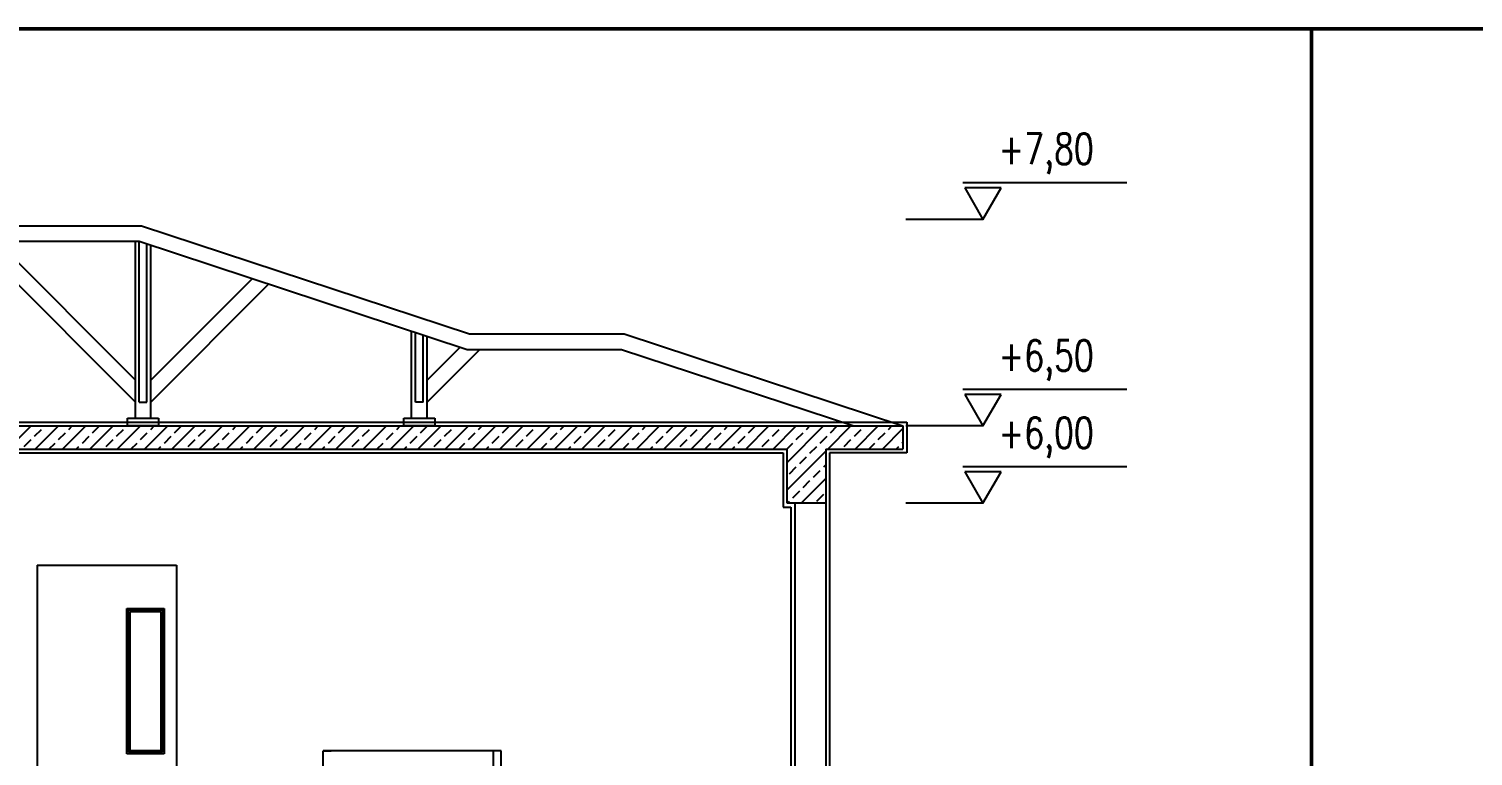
# Model space of a CAD drawing. Extents: x 182769.15 to 182771.38, y 101811.72 to 101812.21.
# Drawn here: x 182770.5334 to 182770.7202, y 101812.1196 to 101812.2136 of the extents above; entities that cross this region are included whole.
import ezdxf

# ---------------------------------------------------------------- set-up
doc = ezdxf.new("R2010")
doc.units = 0
doc.header["$MEASUREMENT"] = 0
for name, color, linetype in [('DENIZLIK', 25, 'Continuous'), ('DUVAR', 7, 'Continuous'), ('KOLON', 3, 'Continuous'), ('MERTEK', 35, 'Continuous'), ('SIVA', 1, 'Continuous'), ('TARAMA', 15, 'Continuous'), ('YAZI', 3, 'Continuous')]:
    doc.layers.add(name, color=color, linetype=linetype)
doc.layers.add('Standard', color=7, linetype='Continuous', lineweight=25)
doc.styles.add('TXT', font='TXT.shx', dxfattribs={"width": 0.75, "height": 0.125})

msp = doc.modelspace()

# ---------------------------------------------------------------- linework, layer by layer
at = {"layer": 'DENIZLIK'}
for p, q in [((182770.54717, 101812.16537), (182770.52636, 101812.18618)), ((182770.54717, 101812.1682), (182770.52919, 101812.18618)), ((182770.54717, 101812.16328), (182770.54717, 101812.18618)), ((182770.54767, 101812.16537), (182770.54767, 101812.18618)), ((182770.54867, 101812.16537), (182770.54867, 101812.18585)), ((182770.54917, 101812.16328), (182770.54917, 101812.18568)), ((182770.54917, 101812.1682), (182770.56231, 101812.18135)), ((182770.54917, 101812.16537), (182770.56444, 101812.18064)), ((182770.58291, 101812.16328), (182770.58291, 101812.17455)), ((182770.58341, 101812.16537), (182770.58341, 101812.17438)), ((182770.58441, 101812.16537), (182770.58441, 101812.17405)), ((182770.58491, 101812.16328), (182770.58491, 101812.17389)), ((182770.58491, 101812.1682), (182770.58919, 101812.17248)), ((182770.58491, 101812.16537), (182770.59172, 101812.17218)), ((182770.54767, 101812.16537), (182770.54867, 101812.16537)), ((182770.58441, 101812.16537), (182770.58341, 101812.16537)), ((182770.54617, 101812.16228), (182770.54617, 101812.16328)), ((182770.54617, 101812.16328), (182770.55017, 101812.16328)), ((182770.55017, 101812.16228), (182770.54617, 101812.16228)), ((182770.55017, 101812.16328), (182770.55017, 101812.16228)), ((182770.58191, 101812.16228), (182770.58191, 101812.16328)), ((182770.58191, 101812.16328), (182770.58591, 101812.16328)), ((182770.58591, 101812.16228), (182770.58191, 101812.16228)), ((182770.58591, 101812.16328), (182770.58591, 101812.16228))]:
    msp.add_line(p, q, dxfattribs=at)
at = {"layer": 'DUVAR'}
for p, q in [((182770.63248, 101812.15228), (182770.63248, 101812.07226)), ((182770.63648, 101812.15228), (182770.63648, 101812.07226))]:
    msp.add_line(p, q, dxfattribs=at)
at = {"layer": 'DUVAR', "color": 1}
for p, q in [((182770.53448, 101812.14428), (182770.53448, 101812.10228)), ((182770.53448, 101812.14428), (182770.55248, 101812.14428)), ((182770.55248, 101812.14428), (182770.55248, 101812.10228)), ((182770.55248, 101812.14428), (182770.55248, 101812.10228)), ((182770.57148, 101812.10228), (182770.57148, 101812.12028)), ((182770.57148, 101812.12028), (182770.57248, 101812.12028)), ((182770.59348, 101812.12028), (182770.57148, 101812.12028)), ((182770.59448, 101812.12028), (182770.59348, 101812.12028)), ((182770.59348, 101812.12028), (182770.59348, 101812.10228)), ((182770.59448, 101812.10228), (182770.59448, 101812.12028))]:
    msp.add_line(p, q, dxfattribs=at)
at = {"layer": 'KOLON'}
for p, q in [((182770.34048, 101812.16228), (182770.64648, 101812.16228)), ((182770.64648, 101812.16228), (182770.64648, 101812.15928)), ((182770.35548, 101812.15928), (182770.63148, 101812.15928)), ((182770.63148, 101812.15228), (182770.63148, 101812.15928)), ((182770.63648, 101812.15928), (182770.63648, 101812.15228)), ((182770.63648, 101812.15928), (182770.64348, 101812.15928)), ((182770.64348, 101812.15928), (182770.64348, 101812.15928)), ((182770.64348, 101812.15928), (182770.64648, 101812.15928)), ((182770.63648, 101812.15228), (182770.63148, 101812.15228))]:
    msp.add_line(p, q, dxfattribs=at)
at = {"layer": 'MERTEK'}
for p, q in [((182770.41898, 101812.18818), (182770.54798, 101812.18818)), ((182770.54798, 101812.18818), (182770.5904, 101812.17418)), ((182770.4193, 101812.18618), (182770.54766, 101812.18618)), ((182770.54766, 101812.18618), (182770.59008, 101812.17218)), ((182770.5904, 101812.17418), (182770.6104, 101812.17418)), ((182770.6104, 101812.17418), (182770.64648, 101812.16228)), ((182770.59008, 101812.17218), (182770.61008, 101812.17218)), ((182770.61008, 101812.17218), (182770.6401, 101812.16228))]:
    msp.add_line(p, q, dxfattribs=at)
at = {"layer": 'SIVA'}
for p, q in [((182770.33999, 101812.16278), (182770.64698, 101812.16278)), ((182770.64698, 101812.16278), (182770.64698, 101812.15878)), ((182770.48098, 101812.15878), (182770.63098, 101812.15878)), ((182770.63098, 101812.15878), (182770.63098, 101812.15178)), ((182770.64698, 101812.15878), (182770.63698, 101812.15878)), ((182770.63698, 101812.15878), (182770.63698, 101812.03228)), ((182770.63098, 101812.15178), (182770.63198, 101812.15178)), ((182770.63198, 101812.15178), (182770.63198, 101812.07276)), ((182770.54608, 101812.13868), (182770.55088, 101812.13868)), ((182770.54608, 101812.11988), (182770.54608, 101812.13868)), ((182770.54628, 101812.13848), (182770.55068, 101812.13848)), ((182770.54628, 101812.12008), (182770.54628, 101812.13848)), ((182770.54648, 101812.13828), (182770.55048, 101812.13828)), ((182770.54648, 101812.12028), (182770.54648, 101812.13828)), ((182770.55048, 101812.13828), (182770.55048, 101812.12028)), ((182770.55068, 101812.13848), (182770.55068, 101812.12008)), ((182770.55088, 101812.13868), (182770.55088, 101812.11988)), ((182770.55088, 101812.11988), (182770.54608, 101812.11988)), ((182770.55068, 101812.12008), (182770.54628, 101812.12008)), ((182770.55048, 101812.12028), (182770.54648, 101812.12028))]:
    msp.add_line(p, q, dxfattribs=at)
at = {"layer": 'Standard', "color": 4, "linetype": 'ByBlock', "lineweight": 50}
for p, q in [((182770.69933, 101812.21363), (182770.24994, 101812.21363)), ((182770.97861, 101812.21363), (182770.69933, 101812.21363)), ((182770.69933, 101812.21363), (182770.69933, 101811.9684)), ((182770.69933, 101811.9684), (182770.69933, 101812.21363))]:
    msp.add_line(p, q, dxfattribs=at)
at = {"layer": 'TARAMA'}
for p, q in [((182770.53068, 101812.15928), (182770.53368, 101812.16228)), ((182770.53422, 101812.15928), (182770.53722, 101812.16228)), ((182770.53776, 101812.15928), (182770.54076, 101812.16228)), ((182770.53855, 101812.16184), (182770.53899, 101812.16228)), ((182770.54129, 101812.15928), (182770.54429, 101812.16228)), ((182770.54164, 101812.1614), (182770.54252, 101812.16228)), ((182770.54483, 101812.15928), (182770.54783, 101812.16228)), ((182770.54836, 101812.15928), (182770.55136, 101812.16228)), ((182770.54916, 101812.16184), (182770.54959, 101812.16228)), ((182770.5519, 101812.15928), (182770.5549, 101812.16228)), ((182770.55225, 101812.1614), (182770.55313, 101812.16228)), ((182770.55543, 101812.15928), (182770.55843, 101812.16228)), ((182770.55897, 101812.15928), (182770.56197, 101812.16228)), ((182770.55976, 101812.16184), (182770.5602, 101812.16228)), ((182770.5625, 101812.15928), (182770.5655, 101812.16228)), ((182770.56286, 101812.1614), (182770.56374, 101812.16228)), ((182770.56604, 101812.15928), (182770.56904, 101812.16228)), ((182770.56958, 101812.15928), (182770.57258, 101812.16228)), ((182770.57037, 101812.16184), (182770.57081, 101812.16228)), ((182770.57311, 101812.15928), (182770.57611, 101812.16228)), ((182770.57346, 101812.1614), (182770.57434, 101812.16228)), ((182770.57665, 101812.15928), (182770.57965, 101812.16228)), ((182770.58018, 101812.15928), (182770.58318, 101812.16228)), ((182770.58098, 101812.16184), (182770.58141, 101812.16228)), ((182770.58372, 101812.15928), (182770.58672, 101812.16228)), ((182770.58407, 101812.1614), (182770.58495, 101812.16228)), ((182770.58725, 101812.15928), (182770.59025, 101812.16228)), ((182770.59079, 101812.15928), (182770.59379, 101812.16228)), ((182770.59158, 101812.16184), (182770.59202, 101812.16228)), ((182770.59432, 101812.15928), (182770.59732, 101812.16228)), ((182770.59468, 101812.1614), (182770.59556, 101812.16228)), ((182770.59786, 101812.15928), (182770.60086, 101812.16228)), ((182770.6014, 101812.15928), (182770.6044, 101812.16228)), ((182770.60219, 101812.16184), (182770.60263, 101812.16228)), ((182770.60493, 101812.15928), (182770.60793, 101812.16228)), ((182770.60528, 101812.1614), (182770.60616, 101812.16228)), ((182770.60847, 101812.15928), (182770.61147, 101812.16228)), ((182770.612, 101812.15928), (182770.615, 101812.16228)), ((182770.6128, 101812.16184), (182770.61323, 101812.16228)), ((182770.61554, 101812.15928), (182770.61854, 101812.16228)), ((182770.61589, 101812.1614), (182770.61677, 101812.16228)), ((182770.61907, 101812.15928), (182770.62207, 101812.16228)), ((182770.62261, 101812.15928), (182770.62561, 101812.16228)), ((182770.6234, 101812.16184), (182770.62384, 101812.16228)), ((182770.62614, 101812.15928), (182770.62914, 101812.16228)), ((182770.6265, 101812.1614), (182770.62738, 101812.16228)), ((182770.62968, 101812.15928), (182770.63268, 101812.16228)), ((182770.63148, 101812.15754), (182770.63621, 101812.16228)), ((182770.63401, 101812.16184), (182770.63445, 101812.16228)), ((182770.63675, 101812.15928), (182770.63975, 101812.16228)), ((182770.6371, 101812.1614), (182770.63798, 101812.16228)), ((182770.64029, 101812.15928), (182770.64329, 101812.16228)), ((182770.64461, 101812.16184), (182770.64505, 101812.16228)), ((182770.5328, 101812.15963), (182770.53369, 101812.16051)), ((182770.53413, 101812.16095), (182770.53501, 101812.16184)), ((182770.53722, 101812.16051), (182770.53811, 101812.1614)), ((182770.54032, 101812.16007), (182770.5412, 101812.16095)), ((182770.54341, 101812.15963), (182770.54429, 101812.16051)), ((182770.54474, 101812.16095), (182770.54562, 101812.16184)), ((182770.54783, 101812.16051), (182770.54871, 101812.1614)), ((182770.55092, 101812.16007), (182770.55181, 101812.16095)), ((182770.55402, 101812.15963), (182770.5549, 101812.16051)), ((182770.55534, 101812.16095), (182770.55623, 101812.16184)), ((182770.55844, 101812.16051), (182770.55932, 101812.1614)), ((182770.56153, 101812.16007), (182770.56241, 101812.16095)), ((182770.56462, 101812.15963), (182770.56551, 101812.16051)), ((182770.56595, 101812.16095), (182770.56683, 101812.16184)), ((182770.56904, 101812.16051), (182770.56993, 101812.1614)), ((182770.57214, 101812.16007), (182770.57302, 101812.16095)), ((182770.57523, 101812.15963), (182770.57611, 101812.16051)), ((182770.57656, 101812.16095), (182770.57744, 101812.16184)), ((182770.57965, 101812.16051), (182770.58053, 101812.1614)), ((182770.58274, 101812.16007), (182770.58363, 101812.16095)), ((182770.58584, 101812.15963), (182770.58672, 101812.16051)), ((182770.58716, 101812.16095), (182770.58805, 101812.16184)), ((182770.59026, 101812.16051), (182770.59114, 101812.1614)), ((182770.59335, 101812.16007), (182770.59423, 101812.16095)), ((182770.59644, 101812.15963), (182770.59733, 101812.16051)), ((182770.59777, 101812.16095), (182770.59865, 101812.16184)), ((182770.60086, 101812.16051), (182770.60175, 101812.1614)), ((182770.60396, 101812.16007), (182770.60484, 101812.16095)), ((182770.60705, 101812.15963), (182770.60793, 101812.16051)), ((182770.60838, 101812.16095), (182770.60926, 101812.16184)), ((182770.61147, 101812.16051), (182770.61235, 101812.1614)), ((182770.61456, 101812.16007), (182770.61545, 101812.16095)), ((182770.61766, 101812.15963), (182770.61854, 101812.16051)), ((182770.61898, 101812.16095), (182770.61987, 101812.16184)), ((182770.62208, 101812.16051), (182770.62296, 101812.1614)), ((182770.62517, 101812.16007), (182770.62605, 101812.16095)), ((182770.62826, 101812.15963), (182770.62915, 101812.16051)), ((182770.62959, 101812.16095), (182770.63047, 101812.16184)), ((182770.63268, 101812.16051), (182770.63357, 101812.1614)), ((182770.63578, 101812.16007), (182770.63666, 101812.16095)), ((182770.63887, 101812.15963), (182770.63975, 101812.16051)), ((182770.6402, 101812.16095), (182770.64108, 101812.16184)), ((182770.64329, 101812.16051), (182770.64417, 101812.1614)), ((182770.64382, 101812.15928), (182770.64648, 101812.16193)), ((182770.64638, 101812.16007), (182770.64648, 101812.16017)), ((182770.53599, 101812.15928), (182770.53678, 101812.16007)), ((182770.53952, 101812.15928), (182770.53987, 101812.15963)), ((182770.54659, 101812.15928), (182770.54739, 101812.16007)), ((182770.55013, 101812.15928), (182770.55048, 101812.15963)), ((182770.5572, 101812.15928), (182770.55799, 101812.16007)), ((182770.56074, 101812.15928), (182770.56109, 101812.15963)), ((182770.56781, 101812.15928), (182770.5686, 101812.16007)), ((182770.57134, 101812.15928), (182770.57169, 101812.15963)), ((182770.57841, 101812.15928), (182770.57921, 101812.16007)), ((182770.58195, 101812.15928), (182770.5823, 101812.15963)), ((182770.58902, 101812.15928), (182770.58981, 101812.16007)), ((182770.59256, 101812.15928), (182770.59291, 101812.15963)), ((182770.59963, 101812.15928), (182770.60042, 101812.16007)), ((182770.60316, 101812.15928), (182770.60351, 101812.15963)), ((182770.61023, 101812.15928), (182770.61103, 101812.16007)), ((182770.61377, 101812.15928), (182770.61412, 101812.15963)), ((182770.62084, 101812.15928), (182770.62163, 101812.16007)), ((182770.62438, 101812.15928), (182770.62473, 101812.15963)), ((182770.63145, 101812.15928), (182770.63224, 101812.16007)), ((182770.63148, 101812.154), (182770.63648, 101812.159)), ((182770.63312, 101812.15742), (182770.63401, 101812.1583)), ((182770.63445, 101812.15874), (182770.63533, 101812.15963)), ((182770.64205, 101812.15928), (182770.64285, 101812.16007)), ((182770.64559, 101812.15928), (182770.64594, 101812.15963)), ((182770.6318, 101812.15609), (182770.63268, 101812.15698)), ((182770.63489, 101812.15565), (182770.63578, 101812.15653)), ((182770.63622, 101812.15698), (182770.63648, 101812.15724)), ((182770.63329, 101812.15228), (182770.63648, 101812.15547)), ((182770.63357, 101812.15432), (182770.63445, 101812.15521)), ((182770.63224, 101812.153), (182770.63312, 101812.15388)), ((182770.63533, 101812.15256), (182770.63622, 101812.15344)), ((182770.63152, 101812.15228), (182770.6318, 101812.15256))]:
    msp.add_line(p, q, dxfattribs=at)
at = {"layer": 'YAZI'}
for p, q in [((182770.65424, 101812.19377), (182770.67543, 101812.19377)), ((182770.65918, 101812.19307), (182770.65448, 101812.19307)), ((182770.65448, 101812.19307), (182770.65683, 101812.189)), ((182770.65683, 101812.189), (182770.65918, 101812.19307)), ((182770.65683, 101812.189), (182770.64683, 101812.189)), ((182770.65424, 101812.16704), (182770.67543, 101812.16704)), ((182770.65918, 101812.16635), (182770.65448, 101812.16635)), ((182770.65448, 101812.16635), (182770.65683, 101812.16228)), ((182770.65683, 101812.16228), (182770.65918, 101812.16635)), ((182770.65683, 101812.16228), (182770.64683, 101812.16228)), ((182770.65424, 101812.15704), (182770.67543, 101812.15704)), ((182770.65918, 101812.15635), (182770.65448, 101812.15635)), ((182770.65448, 101812.15635), (182770.65683, 101812.15228)), ((182770.65683, 101812.15228), (182770.65918, 101812.15635)), ((182770.65683, 101812.15228), (182770.64683, 101812.15228))]:
    msp.add_line(p, q, dxfattribs=at)

# ---------------------------------------------------------------- texts
at = {"layer": 'YAZI', "style": 'TXT', "width": 0.75}
for s, p in [('+7,80', (182770.65883, 101812.19612)), ('+6,50', (182770.65883, 101812.16939)), ('+6,00', (182770.65883, 101812.15939))]:
    msp.add_text(s, height=0.004, dxfattribs=at).set_placement(p)

doc.saveas('drawing.dxf')
